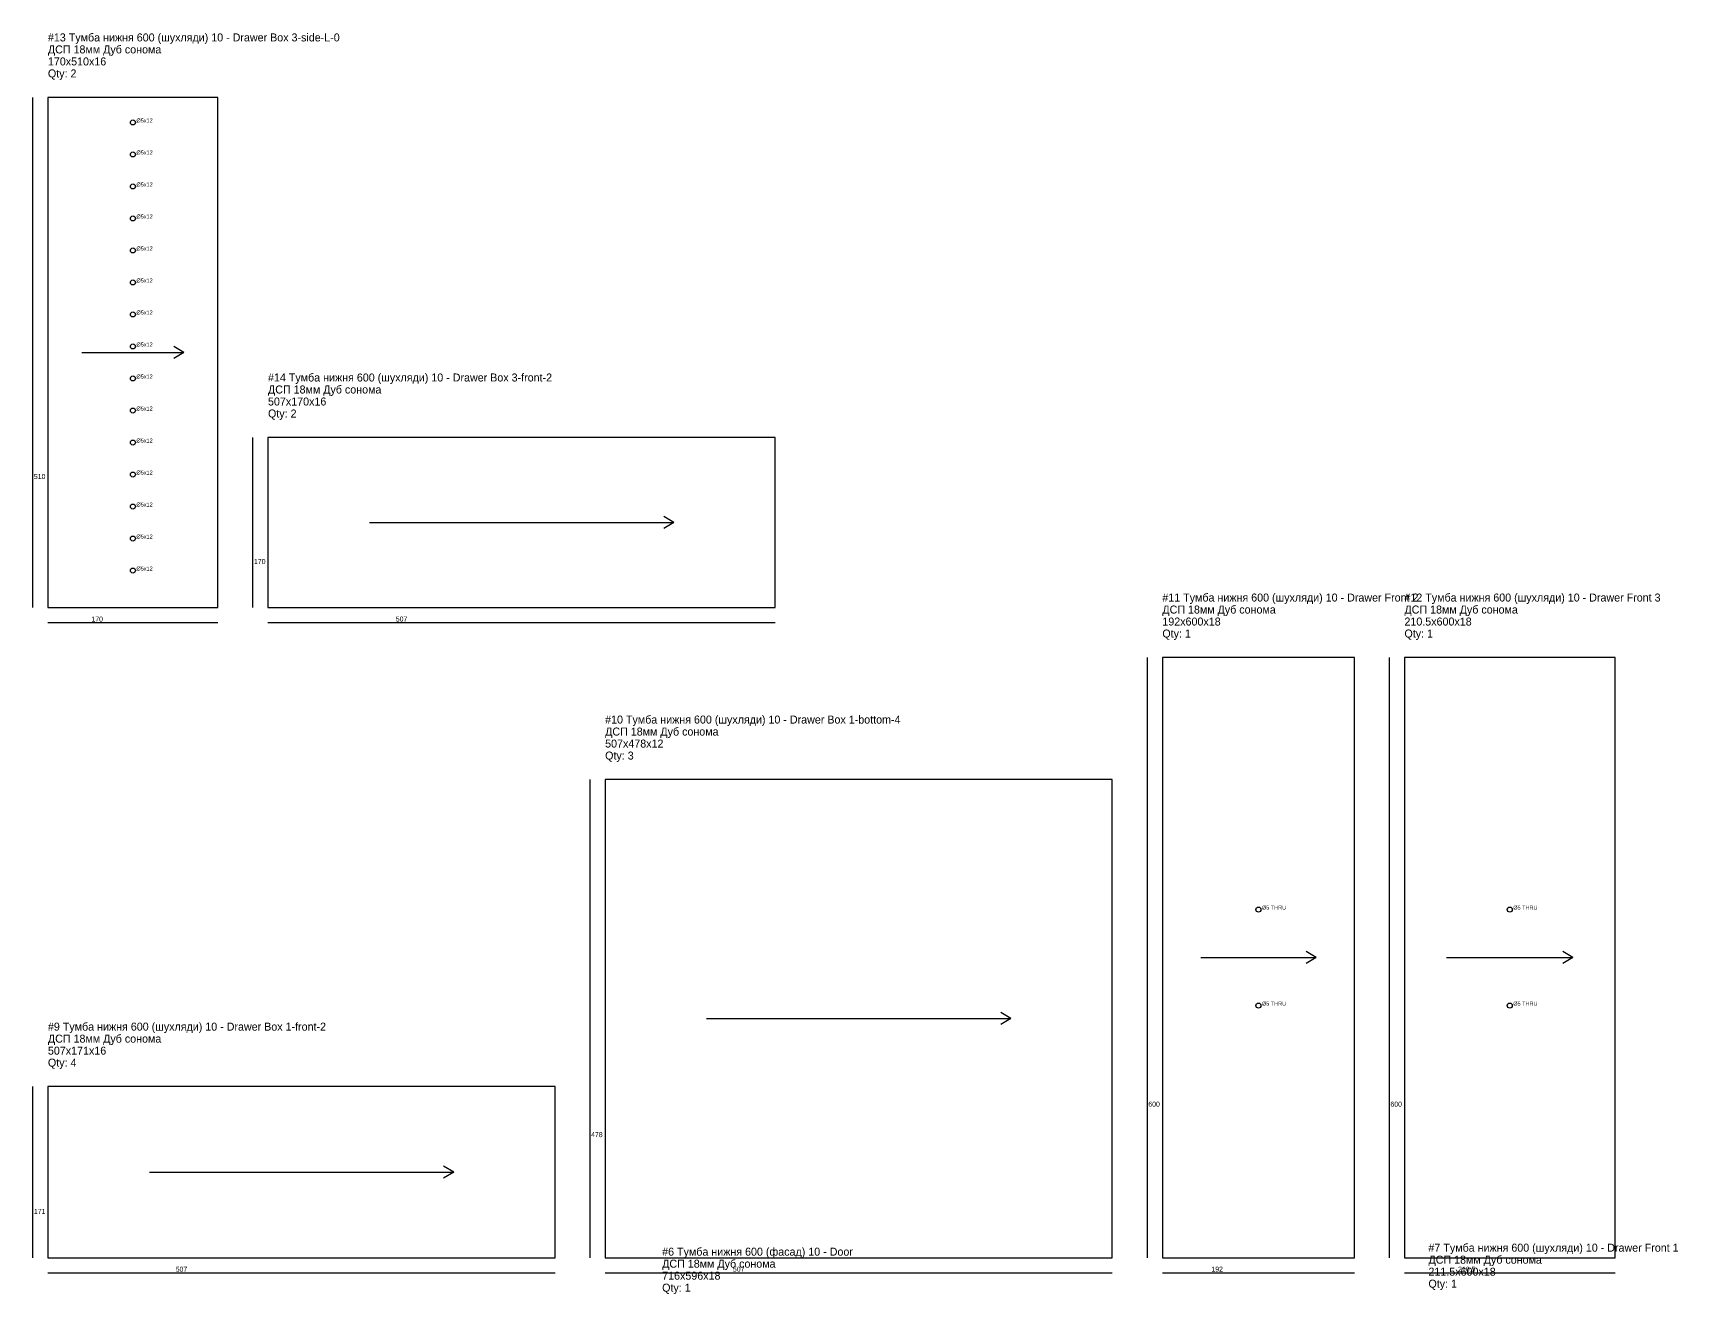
# Model space of a CAD drawing. Extents: x -15 to 2598, y -16 to 2645.
# Drawn here: x -15 to 1630, y 1384 to 2645 of the extents above; entities that cross this region are included whole.
import ezdxf

# ---------------------------------------------------------------- set-up
doc = ezdxf.new("R2010")
doc.units = 0
for name, color, linetype in [('ABF_cuttingLines', 7, 'CONTINUOUS'), ('BORE-INFO', 7, 'CONTINUOUS'), ('BORES-FRONT-5MM', 7, 'CONTINUOUS'), ('DEPTH12-ARTICLEdrawer-slide-500-fullext', 7, 'CONTINUOUS'), ('DIMENSIONS', 7, 'CONTINUOUS'), ('GRAIN', 7, 'CONTINUOUS'), ('INFO', 7, 'CONTINUOUS')]:
    doc.layers.add(name, color=color, linetype=linetype)
doc.dimstyles.get("Standard").update_dxf_attribs({"dimtxt": 3.5, "dimasz": 2.5, "dimexe": 0.18, "dimexo": 0.0625, "dimtad": 1, "dimdec": 4, "dimzin": 0, "dimdsep": 46, "dimcen": 0.09, "dimadec": 0, "dimazin": 0, "dimtfac": 1, "dimtdec": 4, "dimtofl": 0, "dimtmove": 0, "dimatfit": 3, "dimfxl": 1, "dimtolj": 1, "dimtzin": 0, "dimarcsym": 0})

# ---------------------------------------------------------------- blocks, each defined once
blk = doc.blocks.new('*D17')
at = {"layer": 'DIMENSIONS'}
blk.add_line((0, 1405), (507, 1405), dxfattribs=at)
blk.add_text('507', height=5, dxfattribs=at).set_placement((127.75, 1406))
blk = doc.blocks.new('*D18')
at = {"layer": 'DIMENSIONS'}
blk.add_line((-15, 1420), (-15, 1591), dxfattribs=at)
blk.add_text('171', height=5, dxfattribs=at).set_placement((-14, 1463.75))
blk = doc.blocks.new('*D19')
at = {"layer": 'DIMENSIONS'}
blk.add_line((557, 1405), (1064, 1405), dxfattribs=at)
blk.add_text('507', height=5, dxfattribs=at).set_placement((684.75, 1406))
blk = doc.blocks.new('*D20')
at = {"layer": 'DIMENSIONS'}
blk.add_line((542, 1420), (542, 1898), dxfattribs=at)
blk.add_text('478', height=5, dxfattribs=at).set_placement((543, 1540.5))
blk = doc.blocks.new('*D21')
at = {"layer": 'DIMENSIONS'}
blk.add_line((1114, 1405), (1306, 1405), dxfattribs=at)
blk.add_text('192', height=5, dxfattribs=at).set_placement((1163, 1406))
blk = doc.blocks.new('*D22')
at = {"layer": 'DIMENSIONS'}
blk.add_line((1099, 1420), (1099, 2020), dxfattribs=at)
blk.add_text('600', height=5, dxfattribs=at).set_placement((1100, 1571))
blk = doc.blocks.new('*D23')
at = {"layer": 'DIMENSIONS'}
blk.add_line((1356, 1405), (1566.5, 1405), dxfattribs=at)
blk.add_text('210.5', height=5, dxfattribs=at).set_placement((1409.625, 1406))
blk = doc.blocks.new('*D24')
at = {"layer": 'DIMENSIONS'}
blk.add_line((1341, 1420), (1341, 2020), dxfattribs=at)
blk.add_text('600', height=5, dxfattribs=at).set_placement((1342, 1571))
blk = doc.blocks.new('*D25')
at = {"layer": 'DIMENSIONS'}
blk.add_line((0, 2055), (170, 2055), dxfattribs=at)
blk.add_text('170', height=5, dxfattribs=at).set_placement((43.5, 2056))
blk = doc.blocks.new('*D26')
at = {"layer": 'DIMENSIONS'}
blk.add_line((-15, 2070), (-15, 2580), dxfattribs=at)
blk.add_text('510', height=5, dxfattribs=at).set_placement((-14, 2198.5))
blk = doc.blocks.new('*D27')
at = {"layer": 'DIMENSIONS'}
blk.add_line((220, 2055), (727, 2055), dxfattribs=at)
blk.add_text('507', height=5, dxfattribs=at).set_placement((347.75, 2056))
blk = doc.blocks.new('*D28')
at = {"layer": 'DIMENSIONS'}
blk.add_line((205, 2070), (205, 2240), dxfattribs=at)
blk.add_text('170', height=5, dxfattribs=at).set_placement((206, 2113.5))

msp = doc.modelspace()

# ---------------------------------------------------------------- linework, layer by layer
at = {"layer": 'ABF_cuttingLines'}
for points in [[(0, 2070), (170, 2070), (170, 2580), (0, 2580)], [(220, 2070), (727, 2070), (727, 2240), (220, 2240)], [(1114, 1420), (1306, 1420), (1306, 2020), (1114, 2020)], [(1356, 1420), (1566.5, 1420), (1566.5, 2020), (1356, 2020)], [(557, 1420), (1064, 1420), (1064, 1898), (557, 1898)], [(0, 1420), (507, 1420), (507, 1591), (0, 1591)]]:
    msp.add_lwpolyline(points, close=True, dxfattribs=at)
at = {"layer": 'BORES-FRONT-5MM'}
for centre in [(1210, 1768), (1461.25, 1768), (1210, 1672), (1461.25, 1672)]:
    msp.add_circle(centre, 2.5, dxfattribs=at)
at = {"layer": 'DEPTH12-ARTICLEdrawer-slide-500-fullext'}
for centre in [(85, 2555), (85, 2523), (85, 2491), (85, 2459), (85, 2427), (85, 2395), (85, 2363), (85, 2331), (85, 2299), (85, 2267), (85, 2235), (85, 2203), (85, 2171), (85, 2139), (85, 2107)]:
    msp.add_circle(centre, 2.5, dxfattribs=at)
at = {"layer": 'GRAIN'}
for p, q in [((34, 2325), (136, 2325)), ((136, 2325), (126, 2331)), ((136, 2325), (126, 2319)), ((321.4, 2155), (625.6, 2155)), ((625.6, 2155), (615.6, 2161)), ((625.6, 2155), (615.6, 2149)), ((1152.4, 1720), (1267.6, 1720)), ((1267.6, 1720), (1257.6, 1726)), ((1267.6, 1720), (1257.6, 1714)), ((1398.1, 1720), (1524.4, 1720)), ((1524.4, 1720), (1514.4, 1726)), ((1524.4, 1720), (1514.4, 1714)), ((962.6, 1659), (952.6, 1665)), ((658.4, 1659), (962.6, 1659)), ((962.6, 1659), (952.6, 1653)), ((101.4, 1505.5), (405.6, 1505.5)), ((405.6, 1505.5), (395.6, 1511.5)), ((405.6, 1505.5), (395.6, 1499.5))]:
    msp.add_line(p, q, dxfattribs=at)

# ---------------------------------------------------------------- texts
at = {"layer": 'BORE-INFO'}
for s, p in [('%%c5x12', (88.5, 2555)), ('%%c5x12', (88.5, 2523)), ('%%c5x12', (88.5, 2491)), ('%%c5x12', (88.5, 2459)), ('%%c5x12', (88.5, 2427)), ('%%c5x12', (88.5, 2395)), ('%%c5x12', (88.5, 2363)), ('%%c5x12', (88.5, 2331)), ('%%c5x12', (88.5, 2299)), ('%%c5x12', (88.5, 2267)), ('%%c5x12', (88.5, 2235)), ('%%c5x12', (88.5, 2203)), ('%%c5x12', (88.5, 2171)), ('%%c5x12', (88.5, 2139)), ('%%c5x12', (88.5, 2107)), ('%%c5 THRU', (1213.5, 1768)), ('%%c5 THRU', (1464.75, 1768)), ('%%c5 THRU', (1213.5, 1672)), ('%%c5 THRU', (1464.75, 1672))]:
    msp.add_text(s, height=4, dxfattribs=at).set_placement(p)
at = {"layer": 'INFO'}
for s, p in [('#13 Тумба нижня 600 (шухляди) 10 - Drawer Box 3-side-L-0', (0, 2636)), ('ДСП 18мм Дуб сонома', (0, 2624)), ('170x510x16', (0, 2612)), ('Qty: 2', (0, 2600)), ('#14 Тумба нижня 600 (шухляди) 10 - Drawer Box 3-front-2', (220, 2296)), ('ДСП 18мм Дуб сонома', (220, 2284)), ('507x170x16', (220, 2272)), ('Qty: 2', (220, 2260)), ('#11 Тумба нижня 600 (шухляди) 10 - Drawer Front 2', (1114, 2076)), ('ДСП 18мм Дуб сонома', (1114, 2064)), ('#12 Тумба нижня 600 (шухляди) 10 - Drawer Front 3', (1356, 2076)), ('ДСП 18мм Дуб сонома', (1356, 2064)), ('192x600x18', (1114, 2052)), ('210.5x600x18', (1356, 2052)), ('Qty: 1', (1114, 2040)), ('Qty: 1', (1356, 2040)), ('#10 Тумба нижня 600 (шухляди) 10 - Drawer Box 1-bottom-4', (557, 1954)), ('ДСП 18мм Дуб сонома', (557, 1942)), ('507x478x12', (557, 1930)), ('Qty: 3', (557, 1918)), ('#9 Тумба нижня 600 (шухляди) 10 - Drawer Box 1-front-2', (0, 1647)), ('ДСП 18мм Дуб сонома', (0, 1635)), ('507x171x16', (0, 1623)), ('Qty: 4', (0, 1611)), ('#7 Тумба нижня 600 (шухляди) 10 - Drawer Front 1', (1380, 1426)), ('#6 Тумба нижня 600 (фасад) 10 - Door', (614, 1422)), ('ДСП 18мм Дуб сонома', (614, 1410)), ('ДСП 18мм Дуб сонома', (1380, 1414)), ('716x596x18', (614, 1398)), ('Qty: 1', (1380, 1390)), ('211.5x600x18', (1380, 1402)), ('Qty: 1', (614, 1386))]:
    msp.add_text(s, height=8, dxfattribs=at).set_placement(p)

# ---------------------------------------------------------------- dimensions: what is measured, and where the dimension line sits
at = {"layer": 'DIMENSIONS'}
for base, p1, p2, text, picture, middle in [((-15, 2070), (-15, 2070), (-15, 2580), '510', '*D26', (-14, 2198.5)), ((205, 2070), (205, 2070), (205, 2240), '170', '*D28', (206, 2113.5)), ((1099, 1420), (1099, 1420), (1099, 2020), '600', '*D22', (1100, 1571)), ((1341, 1420), (1341, 1420), (1341, 2020), '600', '*D24', (1342, 1571)), ((542, 1420), (542, 1420), (542, 1898), '478', '*D20', (543, 1540.5)), ((-15, 1420), (-15, 1420), (-15, 1591), '171', '*D18', (-14, 1463.75))]:
    dim = msp.add_linear_dim(base=base, p1=p1, p2=p2, angle=90, text=text, dimstyle='STANDARD', dxfattribs=at)
    dim.commit()
    dim.dimension.update_dxf_attribs({"geometry": picture, "text_midpoint": middle})
for base, p1, p2, text, picture, middle in [((0, 2055), (0, 2055), (170, 2055), '170', '*D25', (43.5, 2056)), ((220, 2055), (220, 2055), (727, 2055), '507', '*D27', (347.75, 2056)), ((0, 1405), (0, 1405), (507, 1405), '507', '*D17', (127.75, 1406)), ((557, 1405), (557, 1405), (1064, 1405), '507', '*D19', (684.75, 1406)), ((1114, 1405), (1114, 1405), (1306, 1405), '192', '*D21', (1163, 1406)), ((1356, 1405), (1356, 1405), (1566.5, 1405), '210.5', '*D23', (1409.625, 1406))]:
    dim = msp.add_linear_dim(base=base, p1=p1, p2=p2, text=text, dimstyle='STANDARD', dxfattribs=at)
    dim.commit()
    dim.dimension.update_dxf_attribs({"geometry": picture, "text_midpoint": middle})

doc.saveas('drawing.dxf')
